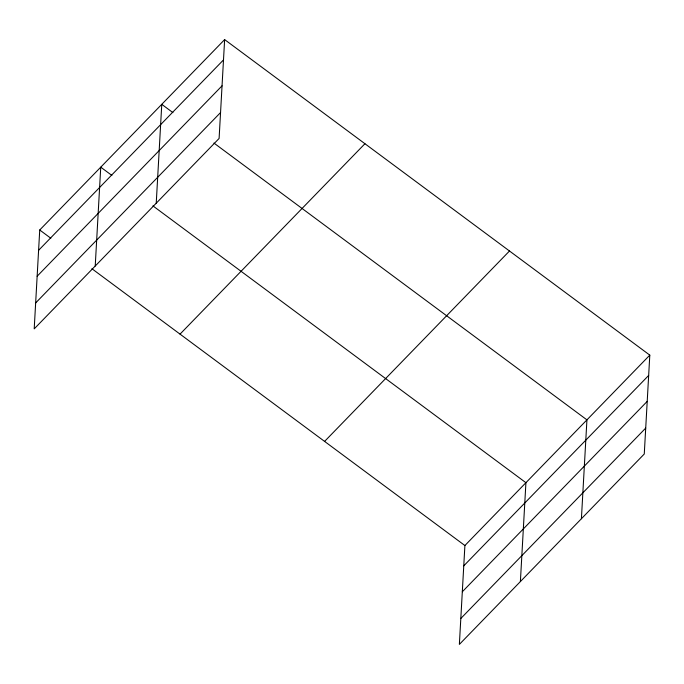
<?xml version="1.0" encoding="UTF-8"?>
<svg xmlns="http://www.w3.org/2000/svg" width="684" height="684" viewBox="0 0 684 684"><rect width="100%" height="100%" fill="white"/><g stroke="black" fill="none" stroke-linecap="round" stroke-linejoin="round"><path stroke-width="1.03" d="M224.634 39.595L39.732 229.995L34.2 328.867L219.102 138.467L224.634 39.595L649.8 355.133L644.268 454.005L459.366 644.405L464.898 545.533L649.8 355.133M95.221 266.033L100.745 167.161L111.868 175.42M156.234 203.208L161.766 104.336L172.89 112.586M520.387 581.571L525.919 482.699L152.934 205.893M581.409 518.737L586.932 419.865L213.947 143.067M38.595 250.31L223.497 59.91M37.141 276.233L222.043 85.833M35.654 302.944L220.556 112.544M180.037 334.125L364.94 143.725M324.592 441.402L509.494 251.002M463.761 565.848L648.663 375.448M462.316 591.771L647.218 401.371M460.819 618.481L645.722 428.081M39.732 229.995L50.847 238.254M91.912 268.726L464.898 545.533"/></g></svg>
